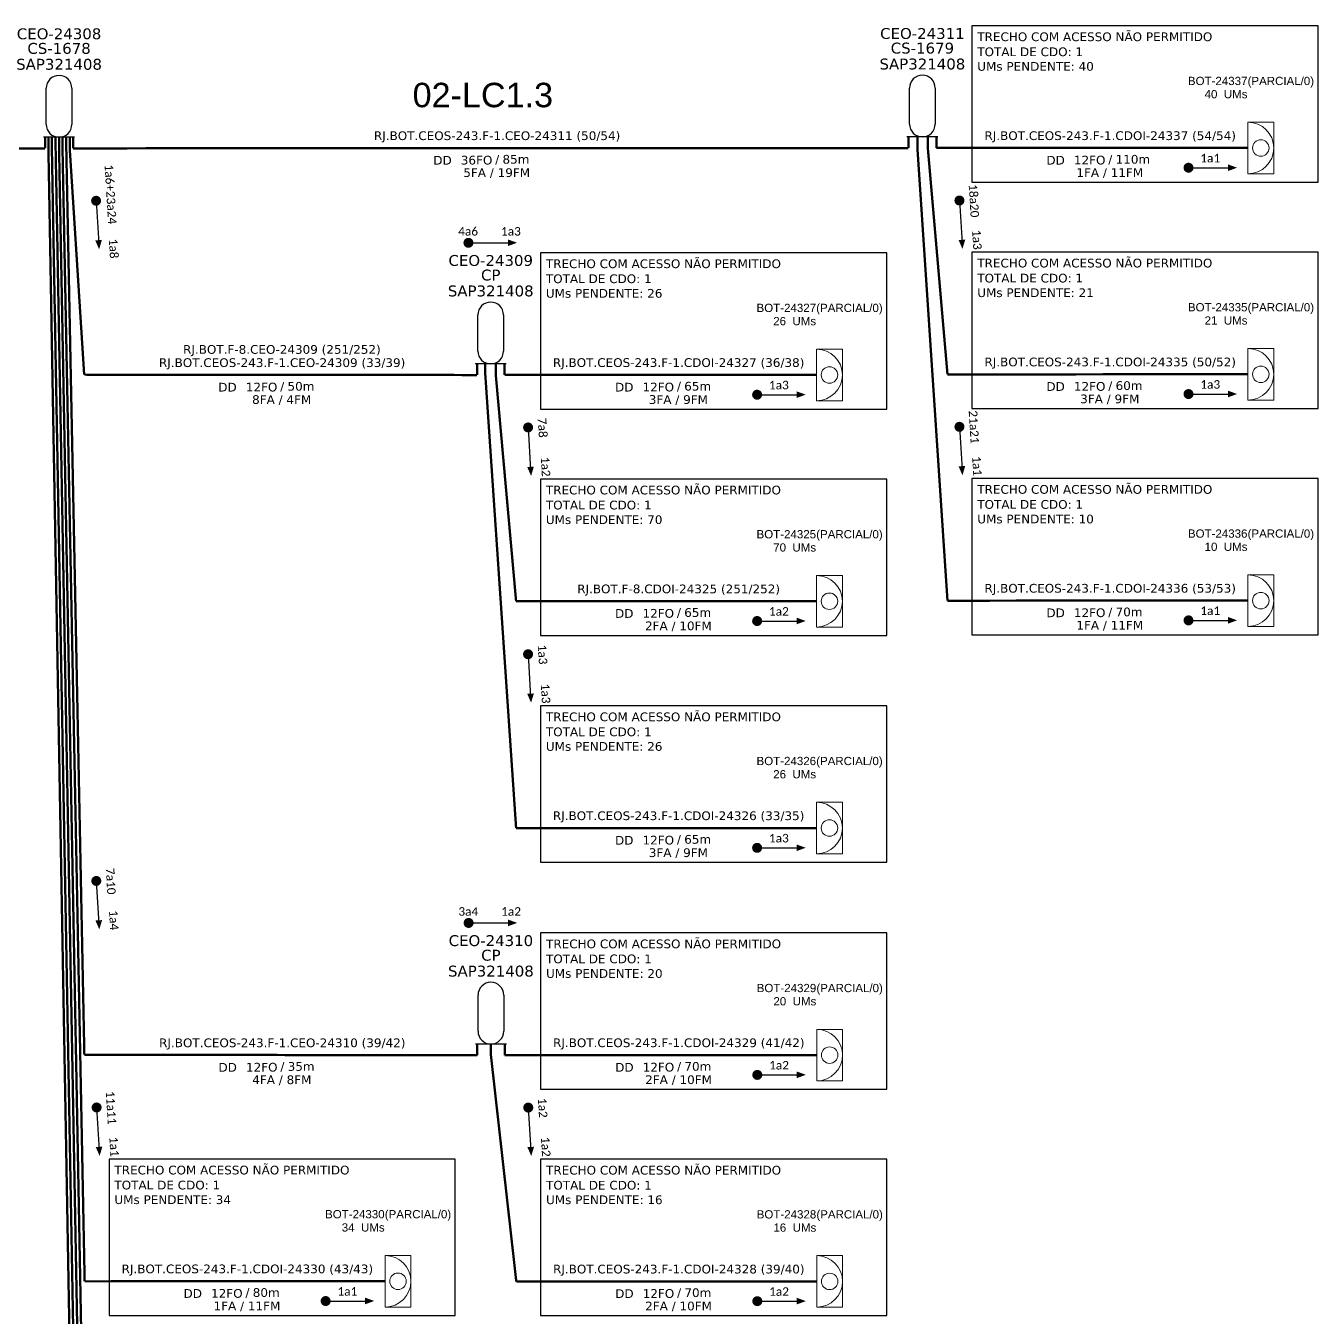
# Model space of a CAD drawing. Header units: millimetres. Extents: x 11891 to 13705, y -3602 to -1984.
# Drawn here: x 13187 to 13705, y -3057 to -2540 of the extents above; entities that cross this region are included whole.
import ezdxf
from ezdxf.enums import TextEntityAlignment as Align

# ---------------------------------------------------------------- set-up
doc = ezdxf.new("R2010")
doc.units = ezdxf.units.MM
doc.header["$MEASUREMENT"] = 0
doc.linetypes.add('ARILSUPP', pattern=[2.98, 1.42, -0.71, 0.14, -0.71])
for name, color, linetype, lineweight in [("20.0-LEGENDA DOS CDO'S", 1, 'Continuous', 0), ('20.1-CDO_INTERIOR', 1, 'Continuous', 0), ('40.1-ETIQUETAS', 1, 'Continuous', 20)]:
    doc.layers.add(name, color=color, linetype=linetype, lineweight=lineweight)
for name, color, linetype in [('20.4-CEOS', 1, 'Continuous'), ('CAP a instalar', 1, 'Continuous'), ('LC1', 3, 'Continuous'), ('SETA', 7, 'Continuous')]:
    doc.layers.add(name, color=color, linetype=linetype)
doc.styles.add('ARIAL', font='arial.ttf')
doc.styles.add('siredit', font='verdana.ttf')

# ---------------------------------------------------------------- blocks, each defined once
blk = doc.blocks.new('ETIQUETA_RS5F')
at = {"layer": '40.1-ETIQUETAS', "color": 0, "style": 'siredit'}
blk.add_text('/', height=1.5, dxfattribs=at).set_placement((1.55, -1.95), align=Align.MIDDLE_RIGHT)
for tag, p in [('ETIQUETA_R_PRIMARIA', (1.18, 4.1)), ('ETIQUETA_R_SECUNDARIA', (1.18, 2.1)), ('F_ATIVAS/F_MORTAS', (1.11, -4.24))]:
    blk.add_attdef(tag, text='', height=1.5, dxfattribs=at).set_placement(p, align=Align.MIDDLE_CENTER)
for tag, p in [('TIPO_CABO', (-6.62, -2.12)), ('CAP_CABO', (0.37, -2.09))]:
    blk.add_attdef(tag, text='', height=1.5, dxfattribs=at).set_placement(p, align=Align.MIDDLE_RIGHT)
blk.add_attdef('METROS', text='', height=1.5, dxfattribs=at).set_placement((2.11, -1.95), align=Align.MIDDLE_LEFT)
for tag, p in [('FUSÃO_1', (0.82, -8.39)), ('FUSÃO_2', (0.82, -10.6)), ('FUSÃO_3', (0.82, -12.93)), ('FUSÃO_4', (0.82, -15.14)), ('FUSÃO_5', (0.82, -17.16))]:
    blk.add_attdef(tag, text='', height=1.5, dxfattribs=at).set_placement(p, align=Align.CENTER)
blk = doc.blocks.new('CDOI_INT')
at = {"layer": '20.1-CDO_INTERIOR', "color": 0, "lineweight": 18}
blk.add_lwpolyline([(4.25, -4.25), (4.25, 4.25), (0, 4.25), (0, -4.25)], close=True, dxfattribs=at)
blk.add_circle((2.12, 0), 1.36, dxfattribs=at)
blk.add_arc((0, 0), 4.25, 270, 90, dxfattribs=at)
at = {"layer": "20.0-LEGENDA DOS CDO'S", "color": 0, "style": 'ARIAL'}
for tag, p in [('CDO_N', (-0.08, 10.38)), ('SPLITER_1', (21.18, 10.38)), ('SURVEY', (-0.08, 8.2)), ('SPLITER_2', (21.19, 8.68)), ('SAP', (-0.08, 6.23)), ('1:XX', (5.94, -2.22)), ('UMS', (5.94, -4.24))]:
    blk.add_attdef(tag, p, '', height=1.36, dxfattribs=at)
blk.add_attdef('FIBRAS_UTILIZADAS', text='', height=1.36, dxfattribs=at).set_placement((15.34, 10.38), align=Align.CENTER)

msp = doc.modelspace()

# ---------------------------------------------------------------- linework, layer by layer
at = {"color": 3, "elevation": 2}
for points in [[(13566.49, -2539.61), (13566.49, -2602.28), (13705.32, -2602.28), (13705.32, -2539.61), (13566.49, -2539.61)], [(13393.54, -2630.62), (13393.54, -2693.29), (13532.37, -2693.29), (13532.37, -2630.62), (13393.54, -2630.62)], [(13566.49, -2630.36), (13566.49, -2693.03), (13705.32, -2693.03), (13705.32, -2630.36), (13566.49, -2630.36)], [(13393.54, -2721.37), (13393.54, -2784.04), (13532.37, -2784.04), (13532.37, -2721.37), (13393.54, -2721.37)], [(13566.49, -2721.11), (13566.49, -2783.78), (13705.32, -2783.78), (13705.32, -2721.11), (13566.49, -2721.11)], [(13393.54, -2812.32), (13393.54, -2874.99), (13532.37, -2874.99), (13532.37, -2812.32), (13393.54, -2812.32)], [(13393.6, -2903.36), (13393.6, -2966.02), (13532.44, -2966.02), (13532.44, -2903.36), (13393.6, -2903.36)], [(13220.55, -2994.05), (13220.55, -3056.72), (13359.38, -3056.72), (13359.38, -2994.05), (13220.55, -2994.05)], [(13393.6, -2994.11), (13393.6, -3056.78), (13532.44, -3056.78), (13532.44, -2994.11), (13393.6, -2994.11)]]:
    msp.add_lwpolyline(points, dxfattribs=at)
at = {"const_width": 2, "elevation": 2}
for points in [[(13652.35, -2596.52, 1), (13654.35, -2596.52, 1)], [(13215.31, -2608.77, 1), (13215.43, -2610.76, 1)], [(13561.45, -2608.65, 1), (13561.57, -2610.65, 1)], [(13363.65, -2626.62, 1), (13365.65, -2626.62, 1)], [(13479.39, -2687.53, 1), (13481.39, -2687.53, 1)], [(13652.35, -2687.27, 1), (13654.35, -2687.27, 1)], [(13388.5, -2699.66, 1), (13388.62, -2701.65, 1)], [(13561.45, -2699.4, 1), (13561.57, -2701.4, 1)], [(13479.39, -2778.28, 1), (13481.39, -2778.28, 1)], [(13652.35, -2778.02, 1), (13654.35, -2778.02, 1)], [(13388.5, -2790.6, 1), (13388.62, -2792.6, 1)], [(13479.39, -2869.23, 1), (13481.39, -2869.23, 1)], [(13215.38, -2881.51, 1), (13215.5, -2883.5, 1)], [(13363.72, -2899.35, 1), (13365.72, -2899.35, 1)], [(13479.46, -2960.27, 1), (13481.46, -2960.27, 1)], [(13215.51, -2972.34, 1), (13215.63, -2974.33, 1)], [(13388.57, -2972.39, 1), (13388.69, -2974.39, 1)], [(13306.4, -3050.96, 1), (13308.4, -3050.96, 1)], [(13479.46, -3051.02, 1), (13481.46, -3051.02, 1)]]:
    msp.add_lwpolyline(points, format="xyb", close=True, dxfattribs=at)
at = {"layer": '20.4-CEOS'}
for p, q in [((13195.36, -2579.12, 2), (13195.36, -2564.66, 2)), ((13205.66, -2564.66, 2), (13205.66, -2579.12, 2)), ((13541.5, -2579, 2), (13541.5, -2564.55, 2)), ((13551.8, -2564.55, 2), (13551.8, -2579, 2)), ((13206.72, -2584.27, 2), (13194.3, -2584.27, 2)), ((13552.86, -2584.15, 2), (13540.44, -2584.15, 2))]:
    msp.add_line(p, q, dxfattribs=at)
at = {"layer": '20.4-CEOS', "color": 8}
for p, q in [((13368.43, -2670.01, 2), (13368.43, -2655.55, 2)), ((13378.73, -2655.55, 2), (13378.73, -2670.01, 2)), ((13379.79, -2675.16, 2), (13367.37, -2675.16, 2)), ((13368.5, -2942.75, 2), (13368.5, -2928.29, 2)), ((13378.8, -2928.29, 2), (13378.8, -2942.75, 2)), ((13379.86, -2947.9, 2), (13367.44, -2947.9, 2))]:
    msp.add_line(p, q, dxfattribs=at)
at = {"layer": '20.4-CEOS'}
for centre, start, end in [((13200.51, -2564.66, 2), 0, 180), ((13546.65, -2564.55, 2), 0, 180), ((13200.51, -2579.12, 2), 180, 0), ((13546.65, -2579, 2), 180, 0)]:
    msp.add_arc(centre, 5.15, start, end, dxfattribs=at)
at = {"layer": '20.4-CEOS', "color": 8}
for centre, start, end in [((13373.58, -2655.55, 2), 0, 180), ((13373.58, -2670.01, 2), 180, 0), ((13373.65, -2928.29, 2), 0, 180), ((13373.65, -2942.75, 2), 180, 0)]:
    msp.add_arc(centre, 5.15, start, end, dxfattribs=at)
at = {"layer": 'CAP a instalar', "ltscale": 7, "const_width": 0.933, "elevation": 2}
for points in [[(13194.91, -2588.74), (13194.91, -2584.27)], [(13196.24, -2588.74), (13196.24, -2584.27)], [(13206.11, -2588.74), (13206.11, -2584.27)], [(13541.05, -2588.62), (13541.05, -2584.15)], [(12859.82, -2588.74), (13194.91, -2588.74)], [(13210.75, -3406.6), (13196.24, -2588.74)], [(13206.11, -2588.74), (13541.05, -2588.62)]]:
    msp.add_lwpolyline(points, dxfattribs=at)
at = {"layer": 'CAP a instalar', "color": 8, "ltscale": 7, "const_width": 0.933, "elevation": 2}
for points in [[(13197.62, -2588.74), (13197.62, -2584.27)], [(13199.13, -2588.74), (13199.13, -2584.27)], [(13200.51, -2588.74), (13200.51, -2584.27)], [(13201.89, -2588.74), (13201.89, -2584.27)], [(13203.4, -2588.74), (13203.4, -2584.27)], [(13204.78, -2588.74), (13204.78, -2584.27)], [(13544.65, -2588.62), (13544.65, -2584.15)], [(13548.83, -2588.62), (13548.83, -2584.15)], [(13552.25, -2588.62), (13552.25, -2584.15)], [(13210.75, -3315.68), (13197.62, -2588.74)], [(13210.77, -3224.73), (13199.13, -2588.74)], [(13210.7, -3133.9), (13200.51, -2588.74)], [(13210.77, -3043.06), (13201.89, -2588.74)], [(13210.65, -2952.23), (13203.4, -2588.74)], [(13210.58, -2679.49), (13204.78, -2588.74)], [(13556.71, -2770.12), (13544.65, -2588.62)], [(13556.71, -2679.37), (13548.83, -2588.62)], [(13552.25, -2588.59), (13677.16, -2588.59)], [(13368.1, -2679.63), (13368.1, -2675.16)], [(13371.41, -2679.63), (13371.41, -2675.16)], [(13375.61, -2679.63), (13375.61, -2675.16)], [(13379.15, -2679.63), (13379.15, -2675.16)], [(13210.58, -2679.49), (13368.1, -2679.63)], [(13383.76, -2861.33), (13371.41, -2679.63)], [(13383.76, -2770.38), (13375.61, -2679.63)], [(13379.15, -2679.6), (13504.21, -2679.6)], [(13556.71, -2679.37), (13677.16, -2679.34)], [(13383.76, -2770.38), (13504.21, -2770.35)], [(13556.71, -2770.12), (13677.16, -2770.09)], [(13383.76, -2861.33), (13504.21, -2861.3)], [(13368.17, -2952.37), (13368.17, -2947.9)], [(13373.65, -2952.37), (13373.65, -2947.9)], [(13379.22, -2952.37), (13379.22, -2947.9)], [(13210.65, -2952.23), (13368.17, -2952.37)], [(13383.83, -3043.12), (13373.65, -2952.37)], [(13379.22, -2952.37), (13504.28, -2952.34)], [(13210.77, -3043.06), (13331.22, -3043.03)], [(13383.83, -3043.12), (13504.28, -3043.09)]]:
    msp.add_lwpolyline(points, dxfattribs=at)
at = {"layer": 'SETA', "elevation": 2}
for points in [[(13653.35, -2596.52), (13670.54, -2596.52)], [(13215.37, -2609.77), (13216.41, -2626.93)], [(13561.51, -2609.65), (13562.55, -2626.81)], [(13364.65, -2626.62), (13381.85, -2626.62)], [(13364.65, -2626.62), (13381.85, -2626.62)], [(13480.39, -2687.53), (13497.58, -2687.53)], [(13653.35, -2687.27), (13670.54, -2687.27)], [(13388.56, -2700.65), (13389.59, -2717.82)], [(13561.51, -2700.4), (13562.55, -2717.56)], [(13480.39, -2778.28), (13497.58, -2778.28)], [(13653.35, -2778.02), (13670.54, -2778.02)], [(13388.56, -2791.6), (13389.59, -2808.77)], [(13480.39, -2869.23), (13497.58, -2869.23)], [(13215.44, -2882.5), (13216.48, -2899.67)], [(13364.72, -2899.35), (13381.92, -2899.35)], [(13364.72, -2899.35), (13381.92, -2899.35)], [(13480.46, -2960.27), (13497.65, -2960.27)], [(13215.57, -2973.33), (13216.61, -2990.5)], [(13388.63, -2973.39), (13389.66, -2990.56)], [(13307.4, -3050.96), (13324.6, -3050.96)], [(13480.46, -3051.02), (13497.65, -3051.02)]]:
    msp.add_lwpolyline(points, dxfattribs=at)
at = {"layer": 'SETA'}
for points in [[(13669.16, -2595.16, 2), (13672.82, -2596.49, 2), (13669.16, -2597.83, 2)], [(13217.68, -2625.47, 2), (13216.57, -2629.21, 2), (13215.02, -2625.63, 2)], [(13380.47, -2625.26, 2), (13384.13, -2626.59, 2), (13380.47, -2627.92, 2)], [(13380.47, -2625.26, 2), (13384.13, -2626.59, 2), (13380.47, -2627.92, 2)], [(13563.82, -2625.35, 2), (13562.71, -2629.09, 2), (13561.16, -2625.51, 2)], [(13496.2, -2686.17, 2), (13499.87, -2687.5, 2), (13496.2, -2688.83, 2)], [(13669.16, -2685.91, 2), (13672.82, -2687.24, 2), (13669.16, -2688.58, 2)], [(13390.87, -2716.36, 2), (13389.76, -2720.1, 2), (13388.21, -2716.52, 2)], [(13563.82, -2716.1, 2), (13562.71, -2719.84, 2), (13561.16, -2716.26, 2)], [(13496.2, -2776.92, 2), (13499.87, -2778.25, 2), (13496.2, -2779.58, 2)], [(13669.16, -2776.66, 2), (13672.82, -2777.99, 2), (13669.16, -2779.33, 2)], [(13390.87, -2807.31, 2), (13389.76, -2811.04, 2), (13388.21, -2807.47, 2)], [(13496.2, -2867.87, 2), (13499.87, -2869.2, 2), (13496.2, -2870.53, 2)], [(13217.76, -2898.21, 2), (13216.65, -2901.95, 2), (13215.09, -2898.37, 2)], [(13380.54, -2897.99, 2), (13384.2, -2899.33, 2), (13380.54, -2900.66, 2)], [(13380.54, -2897.99, 2), (13384.2, -2899.33, 2), (13380.54, -2900.66, 2)], [(13496.27, -2958.91, 2), (13499.94, -2960.24, 2), (13496.27, -2961.57, 2)], [(13217.88, -2989.04, 2), (13216.77, -2992.78, 2), (13215.22, -2989.2, 2)], [(13390.94, -2989.1, 2), (13389.83, -2992.83, 2), (13388.28, -2989.26, 2)], [(13323.22, -3049.6, 2), (13326.88, -3050.93, 2), (13323.22, -3052.26, 2)], [(13496.27, -3049.66, 2), (13499.94, -3050.99, 2), (13496.27, -3052.32, 2)]]:
    msp.add_solid(points, dxfattribs=at)

# ---------------------------------------------------------------- block references
at = {"layer": '20.1-CDO_INTERIOR', "color": 8, "ltscale": 11}
ref = msp.add_blockref('CDOI_INT', (13677.18, -2588.59, 2), dxfattribs=dict(at, xscale=2.430832509970058, yscale=2.430832509970058, zscale=2.430832509970058))
ref.add_attrib('CDO_N', 'BOT-24337', dxfattribs={"layer": "20.0-LEGENDA DOS CDO'S", "color": 8, "height": 3.307, "style": 'ARIAL'}).set_placement((13676.98, -2563.36, 2), align=Align.RIGHT)
ref.add_attrib('FIBRAS_UTILIZADAS', '    (PARCIAL/0)', dxfattribs={"layer": "20.0-LEGENDA DOS CDO'S", "color": 8, "height": 3.3, "style": 'ARIAL'}).set_placement((13687.8, -2563.36, 2), align=Align.CENTER)
ref.add_attrib('SURVEY', '40  UMs', dxfattribs={"layer": "20.0-LEGENDA DOS CDO'S", "color": 8, "height": 3.307, "style": 'ARIAL'}).set_placement((13676.99, -2568.66, 2), align=Align.RIGHT)
ref = msp.add_blockref('CDOI_INT', (13504.23, -2679.6, 2), dxfattribs=dict(at, xscale=2.430832509970058, yscale=2.430832509970058, zscale=2.430832509970058))
ref.add_attrib('CDO_N', 'BOT-24327', dxfattribs={"layer": "20.0-LEGENDA DOS CDO'S", "color": 8, "height": 3.307, "style": 'ARIAL'}).set_placement((13504.03, -2654.36, 2), align=Align.RIGHT)
ref.add_attrib('FIBRAS_UTILIZADAS', '    (PARCIAL/0)', dxfattribs={"layer": "20.0-LEGENDA DOS CDO'S", "color": 8, "height": 3.3, "style": 'ARIAL'}).set_placement((13514.84, -2654.36, 2), align=Align.CENTER)
ref.add_attrib('SURVEY', '26  UMs', dxfattribs={"layer": "20.0-LEGENDA DOS CDO'S", "color": 8, "height": 3.307, "style": 'ARIAL'}).set_placement((13504.04, -2659.67, 2), align=Align.RIGHT)
ref = msp.add_blockref('CDOI_INT', (13677.18, -2679.34, 2), dxfattribs=dict(at, xscale=2.430832509970058, yscale=2.430832509970058, zscale=2.430832509970058))
ref.add_attrib('CDO_N', 'BOT-24335', dxfattribs={"layer": "20.0-LEGENDA DOS CDO'S", "color": 8, "height": 3.307, "style": 'ARIAL'}).set_placement((13676.98, -2654.11, 2), align=Align.RIGHT)
ref.add_attrib('FIBRAS_UTILIZADAS', '    (PARCIAL/0)', dxfattribs={"layer": "20.0-LEGENDA DOS CDO'S", "color": 8, "height": 3.3, "style": 'ARIAL'}).set_placement((13687.8, -2654.11, 2), align=Align.CENTER)
ref.add_attrib('SURVEY', '21  UMs', dxfattribs={"layer": "20.0-LEGENDA DOS CDO'S", "color": 8, "height": 3.307, "style": 'ARIAL'}).set_placement((13676.99, -2659.41, 2), align=Align.RIGHT)
ref = msp.add_blockref('CDOI_INT', (13504.23, -2770.35, 2), dxfattribs=dict(at, xscale=2.430832509970058, yscale=2.430832509970058, zscale=2.430832509970058))
ref.add_attrib('CDO_N', 'BOT-24325', dxfattribs={"layer": "20.0-LEGENDA DOS CDO'S", "color": 8, "height": 3.307, "style": 'ARIAL'}).set_placement((13504.03, -2745.12, 2), align=Align.RIGHT)
ref.add_attrib('FIBRAS_UTILIZADAS', '    (PARCIAL/0)', dxfattribs={"layer": "20.0-LEGENDA DOS CDO'S", "color": 8, "height": 3.3, "style": 'ARIAL'}).set_placement((13514.84, -2745.12, 2), align=Align.CENTER)
ref.add_attrib('SURVEY', '70  UMs', dxfattribs={"layer": "20.0-LEGENDA DOS CDO'S", "color": 8, "height": 3.307, "style": 'ARIAL'}).set_placement((13504.04, -2750.42, 2), align=Align.RIGHT)
ref = msp.add_blockref('CDOI_INT', (13677.18, -2770.09, 2), dxfattribs=dict(at, xscale=2.430832509970058, yscale=2.430832509970058, zscale=2.430832509970058))
ref.add_attrib('CDO_N', 'BOT-24336', dxfattribs={"layer": "20.0-LEGENDA DOS CDO'S", "color": 8, "height": 3.307, "style": 'ARIAL'}).set_placement((13676.98, -2744.86, 2), align=Align.RIGHT)
ref.add_attrib('FIBRAS_UTILIZADAS', '    (PARCIAL/0)', dxfattribs={"layer": "20.0-LEGENDA DOS CDO'S", "color": 8, "height": 3.3, "style": 'ARIAL'}).set_placement((13687.8, -2744.86, 2), align=Align.CENTER)
ref.add_attrib('SURVEY', '10  UMs', dxfattribs={"layer": "20.0-LEGENDA DOS CDO'S", "color": 8, "height": 3.307, "style": 'ARIAL'}).set_placement((13676.99, -2750.16, 2), align=Align.RIGHT)
ref = msp.add_blockref('CDOI_INT', (13504.23, -2861.3, 2), dxfattribs=dict(at, xscale=2.430832509970058, yscale=2.430832509970058, zscale=2.430832509970058))
ref.add_attrib('CDO_N', 'BOT-24326', dxfattribs={"layer": "20.0-LEGENDA DOS CDO'S", "color": 8, "height": 3.307, "style": 'ARIAL'}).set_placement((13504.03, -2836.06, 2), align=Align.RIGHT)
ref.add_attrib('FIBRAS_UTILIZADAS', '    (PARCIAL/0)', dxfattribs={"layer": "20.0-LEGENDA DOS CDO'S", "color": 8, "height": 3.3, "style": 'ARIAL'}).set_placement((13514.84, -2836.06, 2), align=Align.CENTER)
ref.add_attrib('SURVEY', '26  UMs', dxfattribs={"layer": "20.0-LEGENDA DOS CDO'S", "color": 8, "height": 3.307, "style": 'ARIAL'}).set_placement((13504.04, -2841.37, 2), align=Align.RIGHT)
ref = msp.add_blockref('CDOI_INT', (13504.3, -2952.34, 2), dxfattribs=dict(at, xscale=2.430832509970058, yscale=2.430832509970058, zscale=2.430832509970058))
ref.add_attrib('CDO_N', 'BOT-24329', dxfattribs={"layer": "20.0-LEGENDA DOS CDO'S", "color": 8, "height": 3.307, "style": 'ARIAL'}).set_placement((13504.1, -2927.1, 2), align=Align.RIGHT)
ref.add_attrib('FIBRAS_UTILIZADAS', '    (PARCIAL/0)', dxfattribs={"layer": "20.0-LEGENDA DOS CDO'S", "color": 8, "height": 3.3, "style": 'ARIAL'}).set_placement((13514.91, -2927.1, 2), align=Align.CENTER)
ref.add_attrib('SURVEY', '20  UMs', dxfattribs={"layer": "20.0-LEGENDA DOS CDO'S", "color": 8, "height": 3.307, "style": 'ARIAL'}).set_placement((13504.11, -2932.4, 2), align=Align.RIGHT)
ref = msp.add_blockref('CDOI_INT', (13331.24, -3043.03, 2), dxfattribs=dict(at, xscale=2.430832509970058, yscale=2.430832509970058, zscale=2.430832509970058))
ref.add_attrib('CDO_N', 'BOT-24330', dxfattribs={"layer": "20.0-LEGENDA DOS CDO'S", "color": 8, "height": 3.307, "style": 'ARIAL'}).set_placement((13331.04, -3017.79, 2), align=Align.RIGHT)
ref.add_attrib('FIBRAS_UTILIZADAS', '    (PARCIAL/0)', dxfattribs={"layer": "20.0-LEGENDA DOS CDO'S", "color": 8, "height": 3.3, "style": 'ARIAL'}).set_placement((13341.85, -3017.79, 2), align=Align.CENTER)
ref.add_attrib('SURVEY', '34  UMs', dxfattribs={"layer": "20.0-LEGENDA DOS CDO'S", "color": 8, "height": 3.307, "style": 'ARIAL'}).set_placement((13331.05, -3023.1, 2), align=Align.RIGHT)
ref = msp.add_blockref('CDOI_INT', (13504.3, -3043.09, 2), dxfattribs=dict(at, xscale=2.430832509970058, yscale=2.430832509970058, zscale=2.430832509970058))
ref.add_attrib('CDO_N', 'BOT-24328', dxfattribs={"layer": "20.0-LEGENDA DOS CDO'S", "color": 8, "height": 3.307, "style": 'ARIAL'}).set_placement((13504.1, -3017.85, 2), align=Align.RIGHT)
ref.add_attrib('FIBRAS_UTILIZADAS', '    (PARCIAL/0)', dxfattribs={"layer": "20.0-LEGENDA DOS CDO'S", "color": 8, "height": 3.3, "style": 'ARIAL'}).set_placement((13514.91, -3017.85, 2), align=Align.CENTER)
ref.add_attrib('SURVEY', '16  UMs', dxfattribs={"layer": "20.0-LEGENDA DOS CDO'S", "color": 8, "height": 3.307, "style": 'ARIAL'}).set_placement((13504.11, -3023.16, 2), align=Align.RIGHT)
at = {"layer": '40.1-ETIQUETAS'}
ref = msp.add_blockref('ETIQUETA_RS5F', (13373.37, -2588.57, 2), dxfattribs=dict(at, xscale=2.33279996999954, yscale=2.33279996999954, zscale=2.33279996999954))
ref.add_attrib('ETIQUETA_R_SECUNDARIA', 'RJ.BOT.CEOS-243.F-1.CEO-24311 (50/54)', dxfattribs={"color": 0, "height": 3.4992, "style": 'siredit'}).set_placement((13376.13, -2583.66, 2), align=Align.MIDDLE_CENTER)
ref.add_attrib('TIPO_CABO', 'DD', dxfattribs={"color": 0, "height": 3.499, "style": 'siredit'}).set_placement((13357.94, -2593.51, 2), align=Align.MIDDLE_RIGHT)
ref.add_attrib('CAP_CABO', '36FO', dxfattribs={"color": 0, "height": 3.499, "style": 'siredit'}).set_placement((13374.23, -2593.46, 2), align=Align.MIDDLE_RIGHT)
ref.add_attrib('METROS', '85m', dxfattribs={"color": 0, "height": 3.499, "style": 'siredit'}).set_placement((13378.3, -2593.13, 2), align=Align.MIDDLE_LEFT)
ref.add_attrib('F_ATIVAS/F_MORTAS', '5FA / 19FM', dxfattribs={"color": 0, "height": 3.499, "style": 'siredit'}).set_placement((13375.97, -2598.48, 2), align=Align.MIDDLE_CENTER)
at = {"layer": '40.1-ETIQUETAS', "color": 8}
ref = msp.add_blockref('ETIQUETA_RS5F', (13619.18, -2588.56, 2), dxfattribs=dict(at, xscale=2.33279996999954, yscale=2.33279996999954, zscale=2.33279996999954))
ref.add_attrib('ETIQUETA_R_SECUNDARIA', 'RJ.BOT.CEOS-243.F-1.CDOI-24337 (54/54)', dxfattribs={"color": 0, "height": 3.4992, "style": 'siredit'}).set_placement((13621.94, -2583.65, 2), align=Align.MIDDLE_CENTER)
ref.add_attrib('TIPO_CABO', 'DD', dxfattribs={"color": 0, "height": 3.499, "style": 'siredit'}).set_placement((13603.75, -2593.49, 2), align=Align.MIDDLE_RIGHT)
ref.add_attrib('CAP_CABO', '12FO', dxfattribs={"color": 0, "height": 3.499, "style": 'siredit'}).set_placement((13620.04, -2593.44, 2), align=Align.MIDDLE_RIGHT)
ref.add_attrib('METROS', '110m', dxfattribs={"color": 0, "height": 3.499, "style": 'siredit'}).set_placement((13624.11, -2593.12, 2), align=Align.MIDDLE_LEFT)
ref.add_attrib('F_ATIVAS/F_MORTAS', '1FA / 11FM', dxfattribs={"color": 0, "height": 3.499, "style": 'siredit'}).set_placement((13621.78, -2598.46, 2), align=Align.MIDDLE_CENTER)
ref = msp.add_blockref('ETIQUETA_RS5F', (13287.18, -2679.58, 2), dxfattribs=dict(at, xscale=2.33279996999954, yscale=2.33279996999954, zscale=2.33279996999954))
ref.add_attrib('ETIQUETA_R_PRIMARIA', 'RJ.BOT.F-8.CEO-24309 (251/252)', dxfattribs={"color": 0, "height": 3.4992, "style": 'siredit'}).set_placement((13289.85, -2669.37, 2), align=Align.MIDDLE_CENTER)
ref.add_attrib('ETIQUETA_R_SECUNDARIA', 'RJ.BOT.CEOS-243.F-1.CEO-24309 (33/39)', dxfattribs={"color": 0, "height": 3.4992, "style": 'siredit'}).set_placement((13289.94, -2674.67, 2), align=Align.MIDDLE_CENTER)
ref.add_attrib('TIPO_CABO', 'DD', dxfattribs={"color": 0, "height": 3.499, "style": 'siredit'}).set_placement((13271.74, -2684.51, 2), align=Align.MIDDLE_RIGHT)
ref.add_attrib('CAP_CABO', '12FO', dxfattribs={"color": 0, "height": 3.499, "style": 'siredit'}).set_placement((13288.03, -2684.46, 2), align=Align.MIDDLE_RIGHT)
ref.add_attrib('METROS', '50m', dxfattribs={"color": 0, "height": 3.499, "style": 'siredit'}).set_placement((13292.1, -2684.14, 2), align=Align.MIDDLE_LEFT)
ref.add_attrib('F_ATIVAS/F_MORTAS', '8FA / 4FM', dxfattribs={"color": 0, "height": 3.499, "style": 'siredit'}).set_placement((13289.77, -2689.48, 2), align=Align.MIDDLE_CENTER)
ref = msp.add_blockref('ETIQUETA_RS5F', (13446.23, -2679.56, 2), dxfattribs=dict(at, xscale=2.33279996999954, yscale=2.33279996999954, zscale=2.33279996999954))
ref.add_attrib('ETIQUETA_R_PRIMARIA', 'RJ.BOT.CEOS-243.F-1.CDOI-24327 (36/38)', dxfattribs={"color": 0, "height": 3.4992, "style": 'siredit'}).set_placement((13448.91, -2674.65, 2), align=Align.MIDDLE_CENTER)
ref.add_attrib('TIPO_CABO', 'DD', dxfattribs={"color": 0, "height": 3.499, "style": 'siredit'}).set_placement((13430.8, -2684.5, 2), align=Align.MIDDLE_RIGHT)
ref.add_attrib('CAP_CABO', '12FO', dxfattribs={"color": 0, "height": 3.499, "style": 'siredit'}).set_placement((13447.09, -2684.45, 2), align=Align.MIDDLE_RIGHT)
ref.add_attrib('METROS', '65m', dxfattribs={"color": 0, "height": 3.499, "style": 'siredit'}).set_placement((13451.16, -2684.12, 2), align=Align.MIDDLE_LEFT)
ref.add_attrib('F_ATIVAS/F_MORTAS', '3FA / 9FM', dxfattribs={"color": 0, "height": 3.499, "style": 'siredit'}).set_placement((13448.82, -2689.47, 2), align=Align.MIDDLE_CENTER)
ref = msp.add_blockref('ETIQUETA_RS5F', (13619.18, -2679.31, 2), dxfattribs=dict(at, xscale=2.33279996999954, yscale=2.33279996999954, zscale=2.33279996999954))
ref.add_attrib('ETIQUETA_R_SECUNDARIA', 'RJ.BOT.CEOS-243.F-1.CDOI-24335 (50/52)', dxfattribs={"color": 0, "height": 3.4992, "style": 'siredit'}).set_placement((13621.94, -2674.4, 2), align=Align.MIDDLE_CENTER)
ref.add_attrib('TIPO_CABO', 'DD', dxfattribs={"color": 0, "height": 3.499, "style": 'siredit'}).set_placement((13603.75, -2684.24, 2), align=Align.MIDDLE_RIGHT)
ref.add_attrib('CAP_CABO', '12FO', dxfattribs={"color": 0, "height": 3.499, "style": 'siredit'}).set_placement((13620.04, -2684.19, 2), align=Align.MIDDLE_RIGHT)
ref.add_attrib('METROS', '60m', dxfattribs={"color": 0, "height": 3.499, "style": 'siredit'}).set_placement((13624.11, -2683.87, 2), align=Align.MIDDLE_LEFT)
ref.add_attrib('F_ATIVAS/F_MORTAS', '3FA / 9FM', dxfattribs={"color": 0, "height": 3.499, "style": 'siredit'}).set_placement((13621.78, -2689.21, 2), align=Align.MIDDLE_CENTER)
ref = msp.add_blockref('ETIQUETA_RS5F', (13446.23, -2770.31, 2), dxfattribs=dict(at, xscale=2.33279996999954, yscale=2.33279996999954, zscale=2.33279996999954))
ref.add_attrib('ETIQUETA_R_PRIMARIA', 'RJ.BOT.F-8.CDOI-24325 (251/252)', dxfattribs={"color": 0, "height": 3.4992, "style": 'siredit'}).set_placement((13448.91, -2765.4, 2), align=Align.MIDDLE_CENTER)
ref.add_attrib('TIPO_CABO', 'DD', dxfattribs={"color": 0, "height": 3.499, "style": 'siredit'}).set_placement((13430.8, -2775.25, 2), align=Align.MIDDLE_RIGHT)
ref.add_attrib('CAP_CABO', '12FO', dxfattribs={"color": 0, "height": 3.499, "style": 'siredit'}).set_placement((13447.09, -2775.2, 2), align=Align.MIDDLE_RIGHT)
ref.add_attrib('METROS', '65m', dxfattribs={"color": 0, "height": 3.499, "style": 'siredit'}).set_placement((13451.16, -2774.87, 2), align=Align.MIDDLE_LEFT)
ref.add_attrib('F_ATIVAS/F_MORTAS', '2FA / 10FM', dxfattribs={"color": 0, "height": 3.499, "style": 'siredit'}).set_placement((13448.82, -2780.22, 2), align=Align.MIDDLE_CENTER)
ref = msp.add_blockref('ETIQUETA_RS5F', (13619.18, -2770.06, 2), dxfattribs=dict(at, xscale=2.33279996999954, yscale=2.33279996999954, zscale=2.33279996999954))
ref.add_attrib('ETIQUETA_R_SECUNDARIA', 'RJ.BOT.CEOS-243.F-1.CDOI-24336 (53/53)', dxfattribs={"color": 0, "height": 3.4992, "style": 'siredit'}).set_placement((13621.94, -2765.15, 2), align=Align.MIDDLE_CENTER)
ref.add_attrib('TIPO_CABO', 'DD', dxfattribs={"color": 0, "height": 3.499, "style": 'siredit'}).set_placement((13603.75, -2774.99, 2), align=Align.MIDDLE_RIGHT)
ref.add_attrib('CAP_CABO', '12FO', dxfattribs={"color": 0, "height": 3.499, "style": 'siredit'}).set_placement((13620.04, -2774.94, 2), align=Align.MIDDLE_RIGHT)
ref.add_attrib('METROS', '70m', dxfattribs={"color": 0, "height": 3.499, "style": 'siredit'}).set_placement((13624.11, -2774.62, 2), align=Align.MIDDLE_LEFT)
ref.add_attrib('F_ATIVAS/F_MORTAS', '1FA / 11FM', dxfattribs={"color": 0, "height": 3.499, "style": 'siredit'}).set_placement((13621.78, -2779.96, 2), align=Align.MIDDLE_CENTER)
ref = msp.add_blockref('ETIQUETA_RS5F', (13446.23, -2861.26, 2), dxfattribs=dict(at, xscale=2.33279996999954, yscale=2.33279996999954, zscale=2.33279996999954))
ref.add_attrib('ETIQUETA_R_PRIMARIA', 'RJ.BOT.CEOS-243.F-1.CDOI-24326 (33/35)', dxfattribs={"color": 0, "height": 3.4992, "style": 'siredit'}).set_placement((13448.91, -2856.35, 2), align=Align.MIDDLE_CENTER)
ref.add_attrib('TIPO_CABO', 'DD', dxfattribs={"color": 0, "height": 3.499, "style": 'siredit'}).set_placement((13430.8, -2866.2, 2), align=Align.MIDDLE_RIGHT)
ref.add_attrib('CAP_CABO', '12FO', dxfattribs={"color": 0, "height": 3.499, "style": 'siredit'}).set_placement((13447.09, -2866.14, 2), align=Align.MIDDLE_RIGHT)
ref.add_attrib('METROS', '65m', dxfattribs={"color": 0, "height": 3.499, "style": 'siredit'}).set_placement((13451.16, -2865.82, 2), align=Align.MIDDLE_LEFT)
ref.add_attrib('F_ATIVAS/F_MORTAS', '3FA / 9FM', dxfattribs={"color": 0, "height": 3.499, "style": 'siredit'}).set_placement((13448.82, -2871.16, 2), align=Align.MIDDLE_CENTER)
ref = msp.add_blockref('ETIQUETA_RS5F', (13287.25, -2952.32, 2), dxfattribs=dict(at, xscale=2.33279996999954, yscale=2.33279996999954, zscale=2.33279996999954))
ref.add_attrib('ETIQUETA_R_SECUNDARIA', 'RJ.BOT.CEOS-243.F-1.CEO-24310 (39/42)', dxfattribs={"color": 0, "height": 3.4992, "style": 'siredit'}).set_placement((13290.01, -2947.41, 2), align=Align.MIDDLE_CENTER)
ref.add_attrib('TIPO_CABO', 'DD', dxfattribs={"color": 0, "height": 3.499, "style": 'siredit'}).set_placement((13271.81, -2957.25, 2), align=Align.MIDDLE_RIGHT)
ref.add_attrib('CAP_CABO', '12FO', dxfattribs={"color": 0, "height": 3.499, "style": 'siredit'}).set_placement((13288.1, -2957.2, 2), align=Align.MIDDLE_RIGHT)
ref.add_attrib('METROS', '35m', dxfattribs={"color": 0, "height": 3.499, "style": 'siredit'}).set_placement((13292.17, -2956.88, 2), align=Align.MIDDLE_LEFT)
ref.add_attrib('F_ATIVAS/F_MORTAS', '4FA / 8FM', dxfattribs={"color": 0, "height": 3.499, "style": 'siredit'}).set_placement((13289.84, -2962.22, 2), align=Align.MIDDLE_CENTER)
ref = msp.add_blockref('ETIQUETA_RS5F', (13446.3, -2952.3, 2), dxfattribs=dict(at, xscale=2.33279996999954, yscale=2.33279996999954, zscale=2.33279996999954))
ref.add_attrib('ETIQUETA_R_PRIMARIA', 'RJ.BOT.CEOS-243.F-1.CDOI-24329 (41/42)', dxfattribs={"color": 0, "height": 3.4992, "style": 'siredit'}).set_placement((13448.98, -2947.39, 2), align=Align.MIDDLE_CENTER)
ref.add_attrib('TIPO_CABO', 'DD', dxfattribs={"color": 0, "height": 3.499, "style": 'siredit'}).set_placement((13430.87, -2957.24, 2), align=Align.MIDDLE_RIGHT)
ref.add_attrib('CAP_CABO', '12FO', dxfattribs={"color": 0, "height": 3.499, "style": 'siredit'}).set_placement((13447.15, -2957.18, 2), align=Align.MIDDLE_RIGHT)
ref.add_attrib('METROS', '70m', dxfattribs={"color": 0, "height": 3.499, "style": 'siredit'}).set_placement((13451.23, -2956.86, 2), align=Align.MIDDLE_LEFT)
ref.add_attrib('F_ATIVAS/F_MORTAS', '2FA / 10FM', dxfattribs={"color": 0, "height": 3.499, "style": 'siredit'}).set_placement((13448.89, -2962.2, 2), align=Align.MIDDLE_CENTER)
ref = msp.add_blockref('ETIQUETA_RS5F', (13273.24, -3042.99, 2), dxfattribs=dict(at, xscale=2.33279996999954, yscale=2.33279996999954, zscale=2.33279996999954))
ref.add_attrib('ETIQUETA_R_SECUNDARIA', 'RJ.BOT.CEOS-243.F-1.CDOI-24330 (43/43)', dxfattribs={"color": 0, "height": 3.4992, "style": 'siredit'}).set_placement((13276, -3038.08, 2), align=Align.MIDDLE_CENTER)
ref.add_attrib('TIPO_CABO', 'DD', dxfattribs={"color": 0, "height": 3.499, "style": 'siredit'}).set_placement((13257.81, -3047.93, 2), align=Align.MIDDLE_RIGHT)
ref.add_attrib('CAP_CABO', '12FO', dxfattribs={"color": 0, "height": 3.499, "style": 'siredit'}).set_placement((13274.1, -3047.88, 2), align=Align.MIDDLE_RIGHT)
ref.add_attrib('METROS', '80m', dxfattribs={"color": 0, "height": 3.499, "style": 'siredit'}).set_placement((13278.17, -3047.55, 2), align=Align.MIDDLE_LEFT)
ref.add_attrib('F_ATIVAS/F_MORTAS', '1FA / 11FM', dxfattribs={"color": 0, "height": 3.499, "style": 'siredit'}).set_placement((13275.84, -3052.9, 2), align=Align.MIDDLE_CENTER)
ref = msp.add_blockref('ETIQUETA_RS5F', (13446.3, -3043.05, 2), dxfattribs=dict(at, xscale=2.33279996999954, yscale=2.33279996999954, zscale=2.33279996999954))
ref.add_attrib('ETIQUETA_R_PRIMARIA', 'RJ.BOT.CEOS-243.F-1.CDOI-24328 (39/40)', dxfattribs={"color": 0, "height": 3.4992, "style": 'siredit'}).set_placement((13448.98, -3038.14, 2), align=Align.MIDDLE_CENTER)
ref.add_attrib('TIPO_CABO', 'DD', dxfattribs={"color": 0, "height": 3.499, "style": 'siredit'}).set_placement((13430.87, -3047.99, 2), align=Align.MIDDLE_RIGHT)
ref.add_attrib('CAP_CABO', '12FO', dxfattribs={"color": 0, "height": 3.499, "style": 'siredit'}).set_placement((13447.15, -3047.93, 2), align=Align.MIDDLE_RIGHT)
ref.add_attrib('METROS', '70m', dxfattribs={"color": 0, "height": 3.499, "style": 'siredit'}).set_placement((13451.23, -3047.61, 2), align=Align.MIDDLE_LEFT)
ref.add_attrib('F_ATIVAS/F_MORTAS', '2FA / 10FM', dxfattribs={"color": 0, "height": 3.499, "style": 'siredit'}).set_placement((13448.89, -3052.95, 2), align=Align.MIDDLE_CENTER)

# ---------------------------------------------------------------- texts
at = {"color": 3, "style": 'siredit'}
for s, p in [('TRECHO COM ACESSO NÃO PERMITIDO', (13568.65, -2545.74, 2)), ('TOTAL DE CDO: 1', (13568.65, -2551.77, 2)), ('UMs PENDENTE: 40', (13568.65, -2557.62, 2)), ('TRECHO COM ACESSO NÃO PERMITIDO', (13568.65, -2636.49, 2)), ('TRECHO COM ACESSO NÃO PERMITIDO', (13395.69, -2636.75, 2)), ('TOTAL DE CDO: 1', (13395.69, -2642.77, 2)), ('TOTAL DE CDO: 1', (13568.65, -2642.52, 2)), ('UMs PENDENTE: 26', (13395.69, -2648.63, 2)), ('UMs PENDENTE: 21', (13568.65, -2648.37, 2)), ('TRECHO COM ACESSO NÃO PERMITIDO', (13395.69, -2727.5, 2)), ('TRECHO COM ACESSO NÃO PERMITIDO', (13568.65, -2727.24, 2)), ('TOTAL DE CDO: 1', (13395.69, -2733.52, 2)), ('TOTAL DE CDO: 1', (13568.65, -2733.27, 2)), ('UMs PENDENTE: 10', (13568.65, -2739.12, 2)), ('UMs PENDENTE: 70', (13395.69, -2739.38, 2)), ('TRECHO COM ACESSO NÃO PERMITIDO', (13395.69, -2818.45, 2)), ('TOTAL DE CDO: 1', (13395.69, -2824.47, 2)), ('UMs PENDENTE: 26', (13395.69, -2830.32, 2)), ('TRECHO COM ACESSO NÃO PERMITIDO', (13395.76, -2909.49, 2)), ('TOTAL DE CDO: 1', (13395.76, -2915.51, 2)), ('UMs PENDENTE: 20', (13395.76, -2921.36, 2)), ('TRECHO COM ACESSO NÃO PERMITIDO', (13222.7, -3000.18, 2)), ('TRECHO COM ACESSO NÃO PERMITIDO', (13395.76, -3000.24, 2)), ('TOTAL DE CDO: 1', (13222.7, -3006.2, 2)), ('TOTAL DE CDO: 1', (13395.76, -3006.26, 2)), ('UMs PENDENTE: 34', (13222.7, -3012.06, 2)), ('UMs PENDENTE: 16', (13395.76, -3012.11, 2))]:
    msp.add_text(s, height=3.4992, dxfattribs=at).set_placement(p)
at = {"color": 0, "char_height": 3.4214, "width": 50.7176, "attachment_point": 5, "rotation": 273.4639}
for s, insert in [('\\C7;\\fCalibri|b0|i0|c0|p34;1a6+23a24', (13221.16, -2607.16, 2)), ('\\C7;\\fCalibri|b0|i0|c0|p34;18a20', (13567.3, -2609.75, 2)), ('\\C7;\\fCalibri|b0|i0|c0|p34;1a8', (13222.38, -2628.93, 2)), ('\\C7;\\fCalibri|b0|i0|c0|p34;1a3', (13568.52, -2625.39, 2)), ('\\C7;\\fCalibri|b0|i0|c0|p34;21a21', (13567.3, -2700.5, 2)), ('\\C7;\\fCalibri|b0|i0|c0|p34;7a8', (13394.34, -2700.76, 2)), ('\\C7;\\fCalibri|b0|i0|c0|p34;1a2', (13395.56, -2716.4, 2)), ('\\C7;\\fCalibri|b0|i0|c0|p34;1a1', (13568.52, -2716.14, 2)), ('\\C7;\\fCalibri|b0|i0|c0|p34;1a3', (13394.34, -2791.71, 2)), ('\\C7;\\fCalibri|b0|i0|c0|p34;1a3', (13395.56, -2807.35, 2)), ('\\C7;\\fCalibri|b0|i0|c0|p34;7a10', (13221.23, -2882.61, 2)), ('\\C7;\\fCalibri|b0|i0|c0|p34;1a4', (13222.45, -2898.25, 2)), ('\\C7;\\fCalibri|b0|i0|c0|p34;11a11', (13221.35, -2973.44, 2)), ('\\C7;\\fCalibri|b0|i0|c0|p34;1a2', (13394.41, -2973.5, 2)), ('\\C7;\\fCalibri|b0|i0|c0|p34;1a1', (13222.58, -2989.08, 2)), ('\\C7;\\fCalibri|b0|i0|c0|p34;1a2', (13395.63, -2989.14, 2))]:
    msp.add_mtext(s, dxfattribs=dict(at, insert=insert))
at = {"color": 0, "char_height": 3.4214, "width": 50.7176, "attachment_point": 5}
for s, insert in [('\\C7;\\fCalibri|b0|i0|c0|p34;1a1', (13662.06, -2592.67, 2)), ('\\C7;\\fCalibri|b0|i0|c0|p34;4a6', (13364.51, -2622.02, 2)), ('\\C7;\\fCalibri|b0|i0|c0|p34;1a3', (13381.66, -2622.02, 2)), ('\\C7;\\fCalibri|b0|i0|c0|p34;1a3', (13489.1, -2683.68, 2)), ('\\C7;\\fCalibri|b0|i0|c0|p34;1a3', (13662.06, -2683.42, 2)), ('\\C7;\\fCalibri|b0|i0|c0|p34;1a2', (13489.1, -2774.43, 2)), ('\\C7;\\fCalibri|b0|i0|c0|p34;1a1', (13662.06, -2774.17, 2)), ('\\C7;\\fCalibri|b0|i0|c0|p34;1a3', (13489.1, -2865.37, 2)), ('\\C7;\\fCalibri|b0|i0|c0|p34;3a4', (13364.58, -2894.76, 2)), ('\\C7;\\fCalibri|b0|i0|c0|p34;1a2', (13381.73, -2894.76, 2)), ('\\C7;\\fCalibri|b0|i0|c0|p34;1a2', (13489.17, -2956.41, 2)), ('\\C7;\\fCalibri|b0|i0|c0|p34;1a1', (13316.11, -3047.11, 2)), ('\\C7;\\fCalibri|b0|i0|c0|p34;1a2', (13489.17, -3047.17, 2))]:
    msp.add_mtext(s, dxfattribs=dict(at, insert=insert))
at = {"layer": '20.4-CEOS', "style": 'siredit'}
for tag, text, height, p in [('CEO-24308', 'CEOSXXX', 4.365, (13200.51, -2540.62, 2)), ('CEO-24311', 'CEOSXXX', 4.365, (13546.65, -2540.5, 2)), ('CS-1678', '', 4.37, (13200.51, -2546.47, 2)), ('CS-1679', '', 4.37, (13546.65, -2546.35, 2)), ('SAP321408', '', 4.37, (13200.51, -2552.84, 2)), ('SAP321408', '', 4.37, (13546.65, -2552.73, 2))]:
    msp.add_attdef(tag, text=text, height=height, dxfattribs=at).set_placement(p, align=Align.TOP_CENTER)
at = {"layer": '20.4-CEOS', "color": 8, "style": 'siredit'}
for tag, text, height, p in [('CEO-24309', 'CEOSXXX', 4.365, (13373.58, -2631.51, 2)), ('CP', '', 4.37, (13373.58, -2637.36, 2)), ('SAP321408', '', 4.37, (13373.58, -2643.73, 2)), ('CEO-24310', 'CEOSXXX', 4.365, (13373.65, -2904.25, 2)), ('CP', '', 4.37, (13373.65, -2910.1, 2)), ('SAP321408', '', 4.37, (13373.65, -2916.47, 2))]:
    msp.add_attdef(tag, text=text, height=height, dxfattribs=at).set_placement(p, align=Align.TOP_CENTER)
at = {"layer": 'LC1', "linetype": 'ARILSUPP', "style": 'ARIAL'}
msp.add_text('02-LC1.3', height=9.8, dxfattribs=at).set_placement((13370.42, -2567.35, 2), align=Align.MIDDLE_CENTER)

doc.saveas('drawing.dxf')
